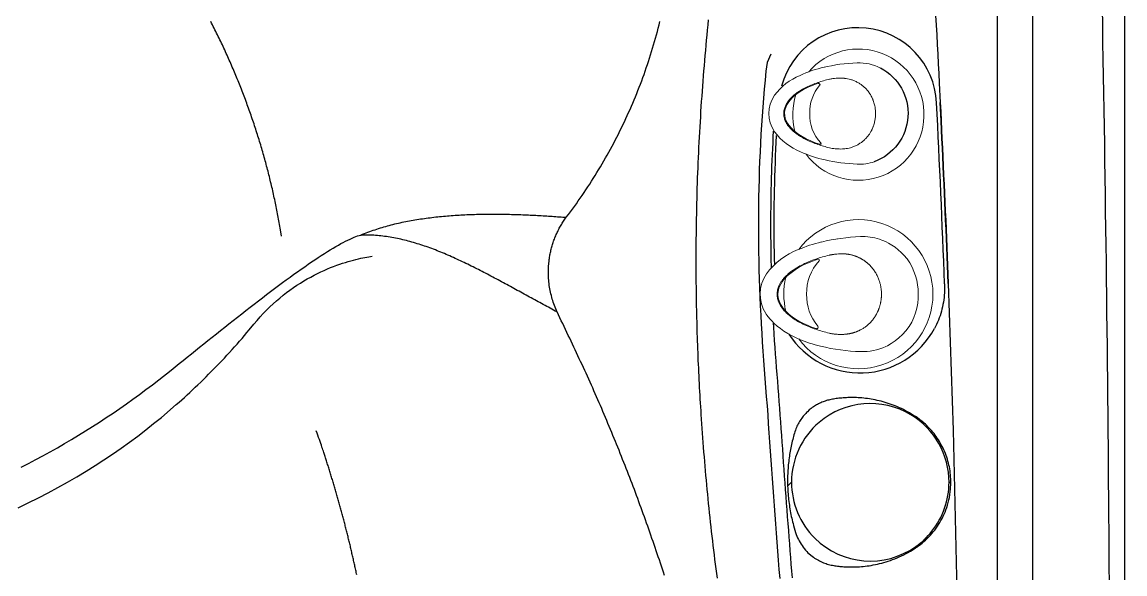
# Model space of a CAD drawing. Extents: x 527 to 614, y 487 to 635.
# Drawn here: x 590.53 to 613.64, y 554.6 to 566.17 of the extents above; entities that cross this region are included whole.
import ezdxf

# ---------------------------------------------------------------- set-up
doc = ezdxf.new("R2010")
doc.units = 0
doc.header["$MEASUREMENT"] = 0
doc.layers.add('1', color=4, linetype='Continuous')

# ---------------------------------------------------------------- blocks, each defined once
blk = doc.blocks.new('ONOFVALVE')
at = {"layer": '1', "linetype": 'Continuous', "lineweight": 15}
for p, q in [((0.886, 0.722), (0.96, 0.695)), ((1.648, 0.711), (1.657, 0.704)), ((0.847, 0.67), (0.848, 0.669)), ((0.848, 0.669), (0.849, 0.669)), ((0.85, 0.669), (0.85, 0.668)), ((0.821, -0.727), (0.82, -0.726))]:
    blk.add_line(p, q, dxfattribs=at)
at = {"layer": '1', "linetype": 'Continuous', "lineweight": 15, "flags": 128}
for points in [[(-0.574, 1.095), (-0.607, 1.08), (-0.69, 1.034), (-0.772, 0.98), (-0.85, 0.917), (-0.926, 0.846), (-0.997, 0.766), (-1.061, 0.679), (-1.117, 0.587), (-1.163, 0.49), (-1.199, 0.391), (-1.225, 0.291), (-1.243, 0.191), (-1.253, 0.092), (-1.255, -0.006), (-1.251, -0.104), (-1.24, -0.199), (-1.223, -0.293), (-1.198, -0.386), (-1.165, -0.478), (-1.125, -0.568), (-1.076, -0.655), (-1.019, -0.739), (-0.955, -0.817), (-0.898, -0.876), (-0.837, -0.931), (-0.771, -0.982), (-0.702, -1.028), (-0.633, -1.068), (-0.581, -1.094), (-0.534, -1.116), (-0.492, -1.133), (-0.457, -1.146), (-0.441, -1.151)], [(1.941, 0.402), (1.929, 0.421), (1.912, 0.444), (1.896, 0.466), (1.88, 0.488), (1.86, 0.512), (1.817, 0.561), (1.764, 0.614), (1.7, 0.671), (1.635, 0.722), (1.562, 0.772), (1.48, 0.823), (1.391, 0.872), (1.305, 0.913), (1.245, 0.94)], [(1.15, 0.614), (1.246, 0.564), (1.319, 0.52), (1.39, 0.471), (1.458, 0.417), (1.522, 0.356), (1.581, 0.287), (1.607, 0.248), (1.631, 0.208), (1.661, 0.14), (1.672, 0.103), (1.68, 0.065), (1.685, 0.028), (1.686, -0.01), (1.683, -0.049), (1.676, -0.088), (1.657, -0.15), (1.628, -0.211), (1.599, -0.257), (1.566, -0.302), (1.529, -0.344), (1.489, -0.384), (1.412, -0.45), (1.328, -0.51), (1.239, -0.565), (1.147, -0.614), (0.999, -0.679), (0.847, -0.735)], [(0.435, -1.16), (0.44, -1.159), (0.448, -1.158)]]:
    blk.add_lwpolyline(points, dxfattribs=at)
at = {"layer": '1', "linetype": 'Continuous', "lineweight": 15}
for centre, radius, start, end in [((0, 0), 1.562, 36.8713, 323.1599), ((-0.084, 0.049), 1.155, 88.0839, 115.1425), ((-0.157, -2.735), 3.94, 76.0483, 88.3783), ((0.115, -1.721), 2.891, 66.9899, 76.4226), ((0.875, 0.691), 0.0334, 147.8478, 220.5631), ((0.874, 0.705), 0.0194, 65.2267, 118.6098), ((0.212, -1.321), 2.15, 64.1414, 69.6542), ((0.093, 0.027), 0.992, 358.4174, 40.2627), ((0, 0), 1.562, 347.0407, 13.2076), ((1.321, -0.001), 0.739, 324.9333, 32.9976), ((0.093, -0.026), 0.992, 317.4084, 1.5262), ((0.72, 0.468), 1.502, 291.0808, 323.4555), ((0.839, -0.714), 0.0224, 137.1255, 213.1255), ((0.839, -0.714), 0.0223, 214.4017, 291.8799), ((-0.089, -0.066), 1.141, 252.0222, 272.2865), ((-0.192, 2.921), 4.129, 272.061, 283.5577), ((0.126, 1.676), 2.845, 283.2156, 293.5072)]:
    blk.add_arc(centre, radius, start, end, dxfattribs=at)
at = {"layer": '1', "color": 3, "linetype": 'Continuous', "lineweight": 15}
for points, knots in [([(-0.483, 0), (-0.483, 0.006), (-0.483, 0.019), (-0.483, 0.038), (-0.482, 0.058), (-0.48, 0.077), (-0.478, 0.097), (-0.476, 0.116), (-0.473, 0.136), (-0.47, 0.156), (-0.466, 0.175), (-0.462, 0.195), (-0.458, 0.215), (-0.452, 0.235), (-0.447, 0.254), (-0.441, 0.274), (-0.434, 0.293), (-0.427, 0.313), (-0.42, 0.332), (-0.404, 0.369), (-0.378, 0.423), (-0.336, 0.49), (-0.288, 0.554), (-0.243, 0.602), (-0.207, 0.636), (-0.181, 0.657), (-0.155, 0.678), (-0.127, 0.698), (-0.099, 0.717), (-0.07, 0.734), (-0.05, 0.745), (-0.04, 0.75)], [0, 0, 0, 0, 0.020788, 0.041709, 0.062735, 0.08387, 0.105115, 0.126475, 0.147951, 0.169547, 0.191267, 0.213112, 0.235088, 0.257189, 0.279403, 0.301724, 0.324155, 0.3467, 0.369355, 0.392115, 0.476794, 0.562988, 0.650693, 0.739765, 0.776435, 0.81327, 0.850281, 0.887463, 0.924808, 0.962319, 1, 1, 1, 1]), ([(-0.04, 0.75), (-0.034, 0.753), (-0.023, 0.758), (-0.007, 0.766), (0.009, 0.773), (0.025, 0.78), (0.041, 0.787), (0.057, 0.793), (0.073, 0.798), (0.089, 0.803), (0.104, 0.808), (0.119, 0.812), (0.134, 0.816), (0.149, 0.82), (0.164, 0.823), (0.178, 0.826), (0.192, 0.829), (0.206, 0.831), (0.22, 0.833), (0.233, 0.835), (0.242, 0.836), (0.247, 0.837)], [0, 0, 0, 0, 0.060838, 0.120748, 0.17973, 0.237787, 0.294924, 0.351144, 0.40645, 0.460847, 0.514335, 0.566918, 0.618598, 0.669377, 0.71926, 0.768251, 0.816356, 0.86358, 0.909927, 0.9554, 1, 1, 1, 1]), ([(0.27, 0.839), (0.266, 0.839), (0.259, 0.838), (0.251, 0.837), (0.247, 0.837)], [0, 0, 0, 0, 0.490801, 1, 1, 1, 1]), ([(0.27, 0.839), (0.277, 0.84), (0.292, 0.841), (0.314, 0.842), (0.336, 0.842), (0.358, 0.843), (0.373, 0.843), (0.381, 0.842)], [0, 0, 0, 0, 0.194882, 0.39232, 0.592299, 0.794848, 1, 1, 1, 1]), ([(0.463, 0.839), (0.469, 0.839), (0.482, 0.838), (0.501, 0.836), (0.52, 0.834), (0.539, 0.832), (0.558, 0.829), (0.576, 0.825), (0.595, 0.821), (0.607, 0.818), (0.614, 0.817)], [0, 0, 0, 0, 0.122937, 0.247237, 0.372919, 0.500004, 0.624342, 0.750003, 0.87394, 1, 1, 1, 1]), ([(0.614, 0.817), (0.66, 0.805), (0.754, 0.781), (0.892, 0.737), (1.028, 0.687), (1.16, 0.628), (1.272, 0.568), (1.364, 0.51), (1.437, 0.456), (1.506, 0.397), (1.562, 0.338), (1.605, 0.282), (1.638, 0.231), (1.662, 0.186), (1.672, 0.158), (1.676, 0.149)], [0, 0, 0, 0, 0.111488, 0.222994, 0.334595, 0.446268, 0.557853, 0.627601, 0.697347, 0.767073, 0.836865, 0.883532, 0.930205, 0.976788, 1, 1, 1, 1]), ([(1.676, 0.149), (1.677, 0.144), (1.685, 0.125), (1.694, 0.091), (1.702, 0.046), (1.704, 0.001), (1.703, -0.044), (1.697, -0.072), (1.695, -0.086)], [0, 0, 0, 0, 0.063696, 0.253932, 0.444182, 0.634555, 0.82495, 1, 1, 1, 1]), ([(-0.041, -0.752), (-0.046, -0.749), (-0.057, -0.743), (-0.073, -0.734), (-0.089, -0.725), (-0.104, -0.715), (-0.12, -0.705), (-0.135, -0.694), (-0.149, -0.684), (-0.164, -0.673), (-0.178, -0.661), (-0.192, -0.65), (-0.205, -0.638), (-0.219, -0.626), (-0.232, -0.613), (-0.244, -0.601), (-0.257, -0.588), (-0.269, -0.575), (-0.28, -0.561), (-0.306, -0.531), (-0.342, -0.482), (-0.383, -0.412), (-0.417, -0.341), (-0.439, -0.281), (-0.453, -0.234), (-0.461, -0.2), (-0.468, -0.167), (-0.474, -0.133), (-0.478, -0.1), (-0.481, -0.066), (-0.483, -0.033), (-0.483, -0.011), (-0.483, 0)], [0, 0, 0, 0, 0.0203118, 0.0405724, 0.0607804, 0.0809352, 0.101037, 0.1210859, 0.1410818, 0.1610232, 0.1809061, 0.2007284, 0.2204929, 0.2402023, 0.2598568, 0.2794559, 0.2989973, 0.3184776, 0.3378936, 0.3572418, 0.4472598, 0.5358195, 0.6224024, 0.7054486, 0.7434705, 0.7811546, 0.8184656, 0.8554169, 0.8920293, 0.9283226, 0.9643149, 1, 1, 1, 1]), ([(1.695, -0.086), (1.695, -0.087), (1.692, -0.103), (1.683, -0.133), (1.665, -0.181), (1.639, -0.23), (1.606, -0.281), (1.562, -0.336), (1.506, -0.394), (1.438, -0.454), (1.365, -0.507), (1.273, -0.566), (1.161, -0.627), (1.029, -0.686), (0.893, -0.737), (0.755, -0.781), (0.662, -0.804), (0.615, -0.816)], [0, 0, 0, 0, 0.002663, 0.035892, 0.069138, 0.113491, 0.157856, 0.202189, 0.268653, 0.335156, 0.401669, 0.46816, 0.574544, 0.681013, 0.78741, 0.893709, 1, 1, 1, 1]), ([(0.248, -0.841), (0.242, -0.84), (0.231, -0.839), (0.214, -0.837), (0.197, -0.834), (0.179, -0.831), (0.161, -0.827), (0.142, -0.822), (0.123, -0.817), (0.104, -0.812), (0.084, -0.805), (0.064, -0.798), (0.043, -0.791), (0.023, -0.782), (0.001, -0.773), (-0.02, -0.763), (-0.034, -0.756), (-0.041, -0.752)], [0, 0, 0, 0, 0.054458, 0.110633, 0.168532, 0.228159, 0.289523, 0.352633, 0.417497, 0.484121, 0.552507, 0.622655, 0.694569, 0.768255, 0.843718, 0.920966, 1, 1, 1, 1]), ([(0.248, -0.841), (0.251, -0.841), (0.259, -0.842), (0.266, -0.843), (0.269, -0.843)], [0, 0, 0, 0, 0.503294, 1, 1, 1, 1]), ([(0.416, -0.843), (0.408, -0.843), (0.393, -0.844), (0.369, -0.845), (0.345, -0.845), (0.32, -0.845), (0.295, -0.844), (0.278, -0.843), (0.269, -0.843)], [0, 0, 0, 0, 0.158233, 0.319793, 0.484716, 0.653041, 0.824805, 1, 1, 1, 1]), ([(0.615, -0.816), (0.61, -0.817), (0.599, -0.82), (0.583, -0.823), (0.567, -0.826), (0.545, -0.83), (0.517, -0.834), (0.495, -0.836), (0.485, -0.837)], [0, 0, 0, 0, 0.1259331, 0.2499924, 0.3755406, 0.5000028, 0.7522961, 1, 1, 1, 1])]:
    blk.add_open_spline(points, degree=3, knots=knots, dxfattribs=at)
for points in [[(0.463, 0.839), (0.436, 0.841), (0.408, 0.842), (0.381, 0.842)], [(0.416, -0.843), (0.439, -0.841), (0.462, -0.839), (0.485, -0.837)]]:
    blk.add_open_spline(points, degree=3, dxfattribs=at)
at = {"layer": '1', "linetype": 'Continuous', "lineweight": 15}
for points, knots in [([(0.865, 0.722), (0.855, 0.717), (0.851, 0.714), (0.849, 0.711), (0.847, 0.708)], [0, 0, 0, 0, 0.4792353, 1, 1, 1, 1]), ([(0.85, 0.668), (0.85, 0.668), (0.85, 0.668), (0.85, 0.668), (0.849, 0.668), (0.849, 0.668)], [0, 0, 0, 0, 0.562427, 0.865191, 1, 1, 1, 1])]:
    blk.add_open_spline(points, degree=3, knots=knots, dxfattribs=at)
blk.add_open_spline([(0.886, 0.722), (0.882, 0.723)], degree=1, dxfattribs=at)
blk = doc.blocks.new('air')
at = {"color": 4, "linetype": 'Continuous', "lineweight": 15}
for start, end in [(220.7492, 142.9494), (165.1969, 197.8132)]:
    blk.add_arc((0, 0), 1.375, start, end, dxfattribs=at)
at = {"layer": '1', "linetype": 'Continuous', "lineweight": 15}
blk.add_line((-1.521, -0.646), (-1.523, -0.644), dxfattribs=at)
at = {"layer": '1', "linetype": 'Continuous', "lineweight": 15, "flags": 128}
blk.add_lwpolyline([(-0.81, 0.621), (-0.905, 0.587), (-0.999, 0.549), (-1.092, 0.505), (-1.181, 0.456), (-1.267, 0.4), (-1.347, 0.337), (-1.405, 0.282), (-1.457, 0.221), (-1.487, 0.176), (-1.512, 0.128), (-1.531, 0.077), (-1.544, 0.02), (-1.546, -0.039), (-1.539, -0.097), (-1.522, -0.153), (-1.5, -0.203), (-1.472, -0.25), (-1.44, -0.294), (-1.381, -0.359), (-1.315, -0.416), (-1.244, -0.468), (-1.149, -0.525), (-1.05, -0.576), (-0.948, -0.619), (-0.844, -0.658)], dxfattribs=at)
at = {"layer": '1', "linetype": 'Continuous', "lineweight": 15}
for centre, radius, start, end in [((-0.187, -1.448), 2.451, 102.0442, 114.7624), ((0.104, -2.603), 3.642, 92.0665, 102.7282), ((0.021, 0.084), 0.954, 70.8918, 92.891), ((-0.734, -0.399), 1.272, 112.1545, 143.4931), ((-0.148, 0), 0.873, 137.3551, 181.5716), ((-1.223, -0.024), 0.655, 144.4276, 215.6266), ((-0.141, -0.046), 0.88, 178.584, 220.1541), ((-0.741, 0.343), 1.261, 216.4207, 247.5271), ((-0.154, 1.5), 2.557, 245.294, 257.3674), ((0.073, 2.388), 3.473, 256.4351, 268.374), ((0.016, -0.096), 0.988, 267.5789, 296.8901)]:
    blk.add_arc(centre, radius, start, end, dxfattribs=at)
at = {"layer": '1'}
for centre, radius, start, end in [((-0.036, -0.025), 1.076, 297.6393, 69.9241), ((-0.802, 0.605), 0.0177, 309.977, 117.7542), ((-0.836, -0.631), 0.028, 253.5221, 38.0725)]:
    blk.add_arc(centre, radius, start, end, dxfattribs=at)
at = {"layer": '1', "color": 3, "linetype": 'Continuous', "lineweight": 15}
for points, knots in [([(-0.605, -0.743), (-0.647, -0.733), (-0.729, -0.712), (-0.85, -0.673), (-0.969, -0.629), (-1.086, -0.577), (-1.185, -0.524), (-1.266, -0.473), (-1.331, -0.426), (-1.391, -0.373), (-1.446, -0.315), (-1.494, -0.251), (-1.526, -0.192), (-1.545, -0.142), (-1.556, -0.103), (-1.563, -0.064), (-1.566, -0.024), (-1.564, 0.016), (-1.557, 0.056), (-1.546, 0.094), (-1.527, 0.144), (-1.495, 0.202), (-1.446, 0.266), (-1.391, 0.324), (-1.33, 0.376), (-1.266, 0.423), (-1.185, 0.475), (-1.087, 0.528), (-0.971, 0.58), (-0.851, 0.625), (-0.73, 0.663), (-0.648, 0.684), (-0.607, 0.694)], [0, 0, 0, 0, 0.049918, 0.099848, 0.149772, 0.199708, 0.249758, 0.281163, 0.312549, 0.343847, 0.375097, 0.406409, 0.43777, 0.453463, 0.469146, 0.48481, 0.500452, 0.516071, 0.531676, 0.547279, 0.562891, 0.594116, 0.625338, 0.65655, 0.687781, 0.719016, 0.750242, 0.800203, 0.850202, 0.900166, 0.950083, 1, 1, 1, 1]), ([(-0.607, 0.694), (-0.587, 0.699), (-0.548, 0.707), (-0.508, 0.711), (-0.488, 0.713)], [0, 0, 0, 0, 0.499996, 1, 1, 1, 1]), ([(-0.432, 0.718), (-0.441, 0.717), (-0.46, 0.716), (-0.479, 0.714), (-0.488, 0.713)], [0, 0, 0, 0, 0.503897, 1, 1, 1, 1]), ([(-0.302, 0.718), (-0.325, 0.719), (-0.368, 0.721), (-0.411, 0.719), (-0.432, 0.718)], [0, 0, 0, 0, 0.515264, 1, 1, 1, 1]), ([(-0.029, 0.638), (-0.052, 0.649), (-0.097, 0.671), (-0.163, 0.693), (-0.225, 0.708), (-0.265, 0.714), (-0.284, 0.716)], [0, 0, 0, 0, 0.2871549, 0.5493861, 0.7868935, 1, 1, 1, 1]), ([(0.36, -0.024), (0.359, 0.002), (0.358, 0.054), (0.345, 0.133), (0.33, 0.192), (0.317, 0.232), (0.31, 0.252), (0.302, 0.272), (0.293, 0.293), (0.284, 0.313), (0.274, 0.333), (0.257, 0.365), (0.23, 0.407), (0.191, 0.46), (0.145, 0.511), (0.092, 0.559), (0.034, 0.602), (-0.008, 0.626), (-0.029, 0.638)], [0, 0, 0, 0, 0.095821, 0.193894, 0.294492, 0.320678, 0.347244, 0.374185, 0.401486, 0.429141, 0.457148, 0.485334, 0.563526, 0.642838, 0.730397, 0.819135, 0.909028, 1, 1, 1, 1]), ([(-0.031, -0.684), (-0.01, -0.672), (0.032, -0.65), (0.089, -0.608), (0.143, -0.56), (0.184, -0.515), (0.216, -0.474), (0.24, -0.44), (0.261, -0.405), (0.28, -0.37), (0.294, -0.339), (0.305, -0.314), (0.321, -0.272), (0.341, -0.206), (0.357, -0.114), (0.359, -0.054), (0.36, -0.024)], [0, 0, 0, 0, 0.089465, 0.177985, 0.265807, 0.356658, 0.40795, 0.458748, 0.509015, 0.558748, 0.607996, 0.633599, 0.659069, 0.775989, 0.88959, 1, 1, 1, 1]), ([(-0.283, -0.76), (-0.263, -0.758), (-0.223, -0.752), (-0.162, -0.737), (-0.096, -0.715), (-0.053, -0.695), (-0.031, -0.684)], [0, 0, 0, 0, 0.219659, 0.459288, 0.719297, 1, 1, 1, 1]), ([(-0.469, -0.763), (-0.492, -0.761), (-0.538, -0.758), (-0.583, -0.748), (-0.605, -0.743)], [0, 0, 0, 0, 0.500007, 1, 1, 1, 1]), ([(-0.469, -0.763), (-0.458, -0.763), (-0.435, -0.765), (-0.412, -0.765), (-0.4, -0.765)], [0, 0, 0, 0, 0.497126, 1, 1, 1, 1])]:
    blk.add_open_spline(points, degree=3, knots=knots, dxfattribs=at)
for points in [[(-0.302, 0.718), (-0.284, 0.716)], [(-0.4, -0.765), (-0.303, -0.762)]]:
    blk.add_open_spline(points, degree=1, dxfattribs=at)
at = {"layer": '1', "linetype": 'Continuous', "lineweight": 15}
blk.add_open_spline([(-0.283, -0.76), (-0.303, -0.762)], degree=1, dxfattribs=at)
blk = doc.blocks.new('VANGUARD')
at = {"layer": '1', "color": 3, "linetype": 'Continuous'}
for p, q in [((84.809, 11.87), (84.809, 74.867)), ((82.381, 52.852), (82.252, 52.911)), ((79.751, 51.498), (79.67, 51.413)), ((83.089, 51.482), (83.051, 51.498)), ((82.339, 50.115), (82.355, 50.152)), ((82.415, 50.167), (82.516, 50.278))]:
    blk.add_line(p, q, dxfattribs=at)
at = {"layer": '1', "color": 4}
blk.add_lwpolyline([(86.737, 74.737, 0.414214), (74.737, 86.737), (12, 86.737, 0.414214), (0, 74.737), (0, 12, 0.414214), (12, 0), (74.737, 0, 0.414214), (86.737, 12)], format="xyb", close=True, dxfattribs=at)
at = {"layer": '1', "color": 3, "linetype": 'Continuous'}
for points in [[(84.061, 74.869), (84.061, 71.719), (84.061, 68.569), (84.061, 65.419), (84.061, 62.269), (84.061, 59.119), (84.061, 55.969), (84.061, 52.819), (84.061, 49.669), (84.061, 46.519), (84.061, 43.369), (84.061, 40.219), (84.061, 37.069), (84.061, 33.919), (84.061, 30.769), (84.061, 27.619), (84.061, 24.469), (84.061, 21.319), (84.061, 18.169), (84.061, 11.869)], [(86.411, 49.389), (86.409, 49.743), (86.406, 50.097), (86.404, 50.451), (86.401, 50.805), (86.399, 51.159), (86.396, 51.513), (86.393, 51.867), (86.39, 52.221), (86.387, 52.574), (86.383, 52.928), (86.38, 53.282), (86.376, 53.636), (86.373, 53.99), (86.369, 54.344), (86.365, 54.698), (86.361, 55.052), (86.356, 55.406), (86.352, 55.759), (86.348, 56.113), (86.343, 56.467), (86.338, 56.821), (86.333, 57.175), (86.328, 57.529), (86.323, 57.883), (86.318, 58.236), (86.313, 58.59), (86.307, 58.944), (86.301, 59.298), (86.296, 59.652), (86.29, 60.006), (86.284, 60.359), (86.277, 60.713), (86.271, 61.067), (86.265, 61.421)], [(75.032, 57.049), (75.075, 57.105), (75.117, 57.162), (75.159, 57.219), (75.201, 57.276), (75.242, 57.334), (75.283, 57.392), (75.323, 57.45), (75.364, 57.508), (75.404, 57.567), (75.443, 57.626), (75.482, 57.685), (75.521, 57.744), (75.559, 57.804), (75.597, 57.864), (75.635, 57.924), (75.672, 57.985), (75.709, 58.046), (75.746, 58.107), (75.782, 58.168), (75.818, 58.229), (75.853, 58.291), (75.888, 58.353), (75.923, 58.415), (75.957, 58.478), (75.991, 58.54), (76.025, 58.603), (76.058, 58.666), (76.09, 58.73), (76.123, 58.793), (76.155, 58.857), (76.186, 58.921), (76.217, 58.986), (76.248, 59.05), (76.278, 59.115), (76.308, 59.18), (76.338, 59.245), (76.367, 59.31), (76.396, 59.376), (76.424, 59.442), (76.452, 59.508), (76.48, 59.574), (76.507, 59.64), (76.533, 59.707), (76.56, 59.774), (76.585, 59.841), (76.611, 59.908), (76.636, 59.975), (76.66, 60.043), (76.685, 60.111), (76.708, 60.179), (76.732, 60.247), (76.754, 60.315), (76.777, 60.384), (76.799, 60.453), (76.82, 60.521), (76.841, 60.591), (76.862, 60.66), (76.882, 60.729), (76.902, 60.799), (76.921, 60.868), (76.94, 60.938), (76.959, 61.008), (76.977, 61.079), (76.994, 61.149)], [(79.316, 60.468), (79.238, 60.293), (79.214, 60.107), (79.196, 59.919), (79.179, 59.732), (79.163, 59.544), (79.148, 59.356), (79.135, 59.167), (79.122, 58.979), (79.111, 58.79), (79.1, 58.602), (79.091, 58.413), (79.083, 58.224), (79.076, 58.035), (79.07, 57.846), (79.065, 57.657), (79.061, 57.467), (79.059, 57.278), (79.057, 57.089), (79.056, 56.899), (79.057, 56.71), (79.058, 56.52), (79.06, 56.33), (79.064, 56.14), (79.068, 55.951), (79.073, 55.761), (79.08, 55.571), (79.087, 55.381), (79.095, 55.191), (79.105, 55.001), (79.115, 54.811), (79.126, 54.622), (79.138, 54.432), (79.151, 54.242), (79.165, 54.052), (79.18, 53.862), (79.194, 53.672), (79.209, 53.482), (79.223, 53.292), (79.237, 53.102), (79.251, 52.912), (79.264, 52.721), (79.278, 52.531), (79.291, 52.341), (79.305, 52.15), (79.318, 51.96), (79.331, 51.769), (79.345, 51.579), (79.358, 51.388), (79.372, 51.198), (79.386, 51.007), (79.4, 50.817), (79.414, 50.626), (79.428, 50.435), (79.443, 50.245), (79.457, 50.054), (79.472, 49.863), (79.487, 49.672), (79.503, 49.482)], [(82.868, 59.452), (82.877, 59.262), (82.886, 59.073), (82.895, 58.883), (82.904, 58.694), (82.913, 58.504), (82.922, 58.315), (82.931, 58.125), (82.939, 57.936), (82.948, 57.746), (82.956, 57.557), (82.965, 57.367), (82.973, 57.178), (82.981, 56.988), (82.989, 56.799), (82.997, 56.609), (83.004, 56.42), (83.012, 56.23), (83.019, 56.04), (83.034, 55.661)], [(79.369, 58.856), (79.362, 58.733), (79.356, 58.61), (79.35, 58.488), (79.344, 58.365), (79.339, 58.242), (79.334, 58.119), (79.33, 57.996), (79.326, 57.873), (79.323, 57.75), (79.32, 57.627), (79.318, 57.504), (79.316, 57.381), (79.314, 57.258), (79.313, 57.134), (79.312, 57.011), (79.312, 56.888), (79.313, 56.765), (79.313, 56.641), (79.314, 56.518), (79.316, 56.394), (79.318, 56.271), (79.32, 56.148), (79.323, 56.024), (79.325, 55.984)], [(79.398, 56.059), (79.395, 56.176), (79.392, 56.32), (79.39, 56.464), (79.389, 56.608), (79.388, 56.752), (79.387, 56.896), (79.387, 57.04), (79.388, 57.184), (79.39, 57.328), (79.392, 57.472), (79.395, 57.616), (79.398, 57.759), (79.402, 57.903), (79.407, 58.047), (79.412, 58.191), (79.418, 58.334), (79.424, 58.478), (79.439, 58.765)], [(70.727, 56.676), (70.763, 56.692), (70.8, 56.707), (70.837, 56.721), (70.874, 56.736), (70.911, 56.749), (70.949, 56.763), (70.986, 56.776), (71.023, 56.789), (71.06, 56.801), (71.097, 56.813), (71.135, 56.825), (71.172, 56.837), (71.21, 56.848), (71.247, 56.859), (71.285, 56.869), (71.323, 56.88), (71.36, 56.89), (71.398, 56.899), (71.436, 56.909), (71.474, 56.918), (71.513, 56.927), (71.551, 56.935), (71.589, 56.944), (71.628, 56.952), (71.666, 56.96), (71.705, 56.967), (71.744, 56.975), (71.782, 56.982), (71.821, 56.989), (71.86, 56.996), (71.9, 57.002), (71.939, 57.008), (71.978, 57.014), (72.018, 57.02), (72.057, 57.026), (72.097, 57.031), (72.137, 57.036), (72.177, 57.041), (72.216, 57.046), (72.256, 57.051), (72.297, 57.055), (72.337, 57.06), (72.377, 57.064), (72.417, 57.068), (72.458, 57.071), (72.498, 57.075), (72.539, 57.078), (72.579, 57.081), (72.62, 57.085), (72.661, 57.087), (72.701, 57.09), (72.742, 57.093), (72.783, 57.095), (72.824, 57.098), (72.865, 57.1), (72.906, 57.102), (72.947, 57.104), (72.988, 57.105), (73.029, 57.107), (73.07, 57.108), (73.111, 57.11), (73.152, 57.111), (73.193, 57.112), (73.234, 57.113), (73.276, 57.113), (73.317, 57.114), (73.358, 57.115), (73.398, 57.115), (73.439, 57.115), (73.48, 57.115), (73.521, 57.115), (73.561, 57.115), (73.602, 57.115), (73.642, 57.115), (73.683, 57.114), (73.723, 57.113), (73.763, 57.113), (73.803, 57.112), (73.843, 57.111), (73.883, 57.11), (73.923, 57.109), (73.963, 57.108), (74.002, 57.107), (74.042, 57.105), (74.081, 57.104), (74.12, 57.102), (74.16, 57.101), (74.199, 57.099), (74.238, 57.097), (74.277, 57.095), (74.315, 57.094), (74.354, 57.092), (74.393, 57.09), (74.431, 57.087), (74.469, 57.085), (74.508, 57.083), (74.546, 57.081), (74.584, 57.079), (74.622, 57.076), (74.659, 57.074), (74.697, 57.071), (74.735, 57.069), (74.772, 57.067), (74.81, 57.064), (74.847, 57.061), (74.884, 57.059), (74.921, 57.056), (74.958, 57.054), (75.032, 57.049)], [(74.67, 56.141), (74.673, 56.165), (74.676, 56.189), (74.68, 56.214), (74.684, 56.238), (74.689, 56.262), (74.693, 56.286), (74.698, 56.31), (74.704, 56.334), (74.709, 56.358), (74.715, 56.382), (74.721, 56.406), (74.728, 56.43), (74.735, 56.454), (74.742, 56.477), (74.749, 56.501), (74.757, 56.524), (74.765, 56.548), (74.773, 56.571), (74.782, 56.594), (74.791, 56.617), (74.8, 56.64), (74.81, 56.663), (74.82, 56.686), (74.83, 56.708), (74.841, 56.731), (74.851, 56.753), (74.862, 56.775), (74.874, 56.797), (74.885, 56.819), (74.897, 56.841), (74.91, 56.862), (74.922, 56.884), (74.935, 56.905), (74.948, 56.926), (74.961, 56.947), (74.975, 56.968), (74.989, 56.988), (75.003, 57.008), (75.032, 57.049)], [(66.752, 53.849), (66.835, 53.916), (66.918, 53.983), (67.003, 54.051), (67.088, 54.12), (67.174, 54.189), (67.26, 54.258), (67.347, 54.328), (67.434, 54.398), (67.522, 54.468), (67.61, 54.539), (67.698, 54.609), (67.786, 54.679), (67.875, 54.75), (67.963, 54.82), (68.052, 54.889), (68.14, 54.959), (68.229, 55.028), (68.317, 55.097), (68.404, 55.165), (68.492, 55.232), (68.578, 55.299), (68.665, 55.365), (68.75, 55.43), (68.835, 55.494), (68.919, 55.557), (69.002, 55.619), (69.084, 55.68), (69.164, 55.739), (69.244, 55.797), (69.322, 55.854), (69.399, 55.909), (69.475, 55.962), (69.549, 56.014), (69.622, 56.065), (69.693, 56.113), (69.763, 56.16), (69.831, 56.205), (69.897, 56.249), (69.961, 56.29), (70.024, 56.33), (70.085, 56.367), (70.143, 56.403), (70.2, 56.436), (70.255, 56.468), (70.308, 56.497), (70.359, 56.524), (70.407, 56.549), (70.454, 56.573), (70.499, 56.594), (70.542, 56.613), (70.583, 56.63), (70.622, 56.645), (70.659, 56.657), (70.727, 56.676)], [(74.837, 55.066), (74.801, 55.085), (74.765, 55.105), (74.729, 55.124), (74.694, 55.143), (74.658, 55.163), (74.622, 55.182), (74.586, 55.202), (74.55, 55.221), (74.514, 55.241), (74.478, 55.261), (74.441, 55.28), (74.405, 55.3), (74.369, 55.32), (74.333, 55.339), (74.297, 55.359), (74.26, 55.379), (74.224, 55.399), (74.188, 55.419), (74.151, 55.439), (74.115, 55.459), (74.079, 55.478), (74.042, 55.498), (74.005, 55.518), (73.969, 55.538), (73.932, 55.558), (73.896, 55.578), (73.859, 55.598), (73.822, 55.618), (73.785, 55.638), (73.749, 55.658), (73.712, 55.678), (73.675, 55.698), (73.638, 55.718), (73.601, 55.737), (73.564, 55.757), (73.527, 55.777), (73.49, 55.797), (73.452, 55.816), (73.415, 55.836), (73.378, 55.855), (73.341, 55.875), (73.303, 55.894), (73.266, 55.914), (73.229, 55.933), (73.191, 55.952), (73.154, 55.971), (73.116, 55.99), (73.079, 56.009), (73.041, 56.027), (73.004, 56.046), (72.966, 56.064), (72.929, 56.083), (72.891, 56.101), (72.853, 56.119), (72.816, 56.136), (72.778, 56.154), (72.74, 56.171), (72.703, 56.188), (72.665, 56.205), (72.627, 56.222), (72.589, 56.239), (72.552, 56.255), (72.514, 56.271), (72.476, 56.287), (72.438, 56.303), (72.4, 56.319), (72.363, 56.334), (72.325, 56.349), (72.287, 56.364), (72.249, 56.378), (72.211, 56.392), (72.173, 56.406), (72.136, 56.42), (72.098, 56.434), (72.06, 56.447), (72.022, 56.46), (71.984, 56.472), (71.946, 56.484), (71.908, 56.496), (71.87, 56.508), (71.832, 56.519), (71.794, 56.53), (71.756, 56.541), (71.719, 56.551), (71.681, 56.561), (71.643, 56.57), (71.605, 56.579), (71.567, 56.588), (71.529, 56.597), (71.491, 56.605), (71.453, 56.612), (71.415, 56.619), (71.377, 56.626), (71.339, 56.633), (71.301, 56.639), (71.262, 56.644), (71.224, 56.649), (71.186, 56.654), (71.148, 56.658), (71.11, 56.662), (71.072, 56.666), (71.034, 56.669), (70.995, 56.671), (70.957, 56.673), (70.919, 56.675), (70.88, 56.676), (70.842, 56.677), (70.804, 56.677), (70.727, 56.676)], [(68.486, 54.811), (68.55, 54.888), (68.615, 54.962), (68.682, 55.033), (68.749, 55.103), (68.817, 55.17), (68.886, 55.234), (68.956, 55.297), (69.026, 55.357), (69.097, 55.415), (69.169, 55.47), (69.241, 55.524), (69.313, 55.575), (69.386, 55.624), (69.459, 55.671), (69.532, 55.716), (69.604, 55.758), (69.676, 55.798), (69.748, 55.836), (69.818, 55.872), (69.888, 55.905), (69.957, 55.937), (70.024, 55.966), (70.091, 55.994), (70.156, 56.02), (70.22, 56.044), (70.283, 56.066), (70.344, 56.086), (70.404, 56.105), (70.462, 56.123), (70.518, 56.139), (70.572, 56.153), (70.624, 56.167), (70.675, 56.179), (70.723, 56.19), (70.769, 56.2), (70.812, 56.209), (70.854, 56.217), (70.892, 56.224), (70.962, 56.235)], [(74.837, 55.066), (74.823, 55.099), (74.809, 55.132), (74.795, 55.166), (74.782, 55.2), (74.77, 55.234), (74.758, 55.268), (74.747, 55.303), (74.737, 55.337), (74.727, 55.372), (74.718, 55.408), (74.709, 55.443), (74.701, 55.479), (74.694, 55.514), (74.687, 55.55), (74.681, 55.587), (74.675, 55.623), (74.67, 55.659), (74.666, 55.696), (74.663, 55.733), (74.66, 55.77), (74.658, 55.806), (74.656, 55.843), (74.656, 55.881), (74.656, 55.918), (74.656, 55.955), (74.658, 55.992), (74.66, 56.029), (74.662, 56.066), (74.67, 56.141)], [(82.958, 55.658), (82.959, 55.61), (82.959, 55.562), (82.958, 55.513), (82.956, 55.465), (82.952, 55.416), (82.947, 55.368), (82.941, 55.319), (82.933, 55.271), (82.925, 55.223), (82.915, 55.175), (82.904, 55.127), (82.891, 55.08), (82.878, 55.033), (82.863, 54.986), (82.847, 54.94), (82.829, 54.895), (82.811, 54.85), (82.791, 54.806), (82.748, 54.719)], [(77.087, 49.547), (77.066, 49.612), (77.045, 49.677), (77.024, 49.741), (77.002, 49.806), (76.981, 49.871), (76.959, 49.936), (76.937, 50), (76.915, 50.065), (76.894, 50.13), (76.871, 50.194), (76.849, 50.258), (76.827, 50.323), (76.805, 50.387), (76.782, 50.451), (76.76, 50.516), (76.737, 50.58), (76.714, 50.644), (76.691, 50.708), (76.668, 50.772), (76.645, 50.836), (76.622, 50.9), (76.599, 50.964), (76.575, 51.028), (76.552, 51.091), (76.528, 51.155), (76.505, 51.219), (76.481, 51.282), (76.457, 51.346), (76.433, 51.409), (76.409, 51.473), (76.384, 51.536), (76.36, 51.599), (76.336, 51.663), (76.311, 51.726), (76.287, 51.789), (76.262, 51.852), (76.237, 51.915), (76.212, 51.978), (76.187, 52.041), (76.162, 52.104), (76.137, 52.167), (76.111, 52.23), (76.086, 52.293), (76.06, 52.355), (76.035, 52.418), (76.009, 52.481), (75.983, 52.543), (75.957, 52.606), (75.931, 52.668), (75.905, 52.731), (75.879, 52.793), (75.853, 52.855), (75.826, 52.918), (75.8, 52.98), (75.773, 53.042), (75.746, 53.103), (75.72, 53.165), (75.693, 53.227), (75.666, 53.289), (75.638, 53.35), (75.611, 53.412), (75.584, 53.473), (75.556, 53.535), (75.529, 53.596), (75.501, 53.657), (75.473, 53.719), (75.445, 53.78), (75.417, 53.841), (75.389, 53.902), (75.361, 53.964), (75.332, 54.025), (75.304, 54.086), (75.275, 54.147), (75.247, 54.208), (75.218, 54.27), (75.189, 54.331), (75.16, 54.392), (75.131, 54.453), (75.102, 54.515), (75.073, 54.576), (75.044, 54.637), (75.015, 54.698), (74.985, 54.76), (74.956, 54.821), (74.926, 54.883), (74.897, 54.944), (74.837, 55.066)], [(66.859, 53.124), (66.916, 53.174), (66.973, 53.225), (67.03, 53.276), (67.087, 53.328), (67.143, 53.381), (67.2, 53.433), (67.257, 53.487), (67.313, 53.54), (67.37, 53.595), (67.426, 53.649), (67.482, 53.704), (67.537, 53.76), (67.593, 53.816), (67.648, 53.872), (67.703, 53.929), (67.758, 53.986), (67.813, 54.043), (67.867, 54.101), (67.921, 54.159), (67.974, 54.217), (68.028, 54.276), (68.08, 54.335), (68.133, 54.394), (68.185, 54.453), (68.236, 54.512), (68.287, 54.572), (68.338, 54.632), (68.388, 54.691), (68.486, 54.811)], [(79.77, 49.495), (79.758, 49.638), (79.746, 49.78), (79.735, 49.922), (79.724, 50.065), (79.713, 50.207), (79.702, 50.349), (79.691, 50.491), (79.68, 50.634), (79.669, 50.776), (79.659, 50.918), (79.648, 51.06), (79.638, 51.202), (79.627, 51.345), (79.617, 51.487), (79.607, 51.629), (79.596, 51.771), (79.586, 51.913), (79.576, 52.055), (79.566, 52.197), (79.556, 52.339), (79.545, 52.481), (79.535, 52.623), (79.525, 52.765), (79.514, 52.907), (79.504, 53.049), (79.493, 53.191), (79.483, 53.333), (79.472, 53.474), (79.461, 53.616), (79.45, 53.758), (79.438, 53.899), (79.427, 54.041), (79.417, 54.183), (79.406, 54.324), (79.397, 54.466), (79.387, 54.608), (79.379, 54.749), (79.373, 54.838)], [(63.608, 51.813), (63.761, 51.892), (63.913, 51.972), (64.065, 52.054), (64.215, 52.137), (64.366, 52.222), (64.515, 52.308), (64.664, 52.395), (64.812, 52.485), (64.959, 52.575), (65.104, 52.666), (65.248, 52.759), (65.391, 52.853), (65.533, 52.948), (65.673, 53.044), (65.813, 53.141), (65.951, 53.239), (66.087, 53.338), (66.223, 53.438), (66.357, 53.539), (66.49, 53.641), (66.752, 53.849)], [(82.381, 52.852), (82.346, 52.876), (82.308, 52.9), (82.268, 52.925), (82.226, 52.95), (82.183, 52.974), (82.14, 52.997), (82.097, 53.019), (82.054, 53.04), (82.011, 53.06), (81.969, 53.078), (81.926, 53.096), (81.883, 53.113), (81.84, 53.129), (81.798, 53.144), (81.755, 53.158), (81.713, 53.171), (81.671, 53.183), (81.629, 53.194), (81.587, 53.205), (81.546, 53.214), (81.505, 53.223), (81.464, 53.231), (81.423, 53.238), (81.382, 53.245), (81.342, 53.251), (81.303, 53.256), (81.263, 53.26), (81.224, 53.264), (81.186, 53.267), (81.148, 53.269), (81.111, 53.271), (81.074, 53.272), (81.038, 53.272), (81.003, 53.272), (80.968, 53.272), (80.934, 53.271), (80.901, 53.27), (80.868, 53.268), (80.836, 53.266), (80.805, 53.263), (80.774, 53.26), (80.745, 53.257), (80.716, 53.253), (80.687, 53.25), (80.66, 53.246), (80.633, 53.242), (80.607, 53.237), (80.582, 53.232), (80.557, 53.227), (80.532, 53.221), (80.507, 53.215), (80.483, 53.208), (80.459, 53.2), (80.435, 53.192), (80.411, 53.183), (80.387, 53.174), (80.364, 53.164), (80.341, 53.153), (80.318, 53.142), (80.296, 53.13), (80.273, 53.117), (80.251, 53.104), (80.229, 53.091), (80.208, 53.076), (80.186, 53.061), (80.165, 53.045), (80.145, 53.029), (80.124, 53.012), (80.084, 52.976)], [(63.546, 50.964), (63.758, 51.065), (63.968, 51.169), (64.175, 51.277), (64.378, 51.386), (64.578, 51.498), (64.774, 51.612), (64.967, 51.729), (65.156, 51.847), (65.342, 51.968), (65.525, 52.09), (65.703, 52.214), (65.879, 52.34), (66.051, 52.467), (66.219, 52.596), (66.384, 52.726), (66.546, 52.858), (66.859, 53.124)], [(80.084, 52.976), (80.066, 52.959), (80.048, 52.94), (80.031, 52.921), (80.014, 52.902), (79.997, 52.882), (79.98, 52.861), (79.964, 52.839), (79.948, 52.816), (79.933, 52.793), (79.918, 52.77), (79.903, 52.745), (79.89, 52.721), (79.877, 52.696), (79.865, 52.67), (79.853, 52.644), (79.842, 52.616), (79.831, 52.588), (79.821, 52.557), (79.811, 52.526), (79.802, 52.493), (79.792, 52.46), (79.784, 52.426), (79.775, 52.392), (79.766, 52.358), (79.758, 52.324), (79.751, 52.289), (79.743, 52.255), (79.736, 52.22), (79.729, 52.185), (79.723, 52.149), (79.717, 52.114), (79.711, 52.079), (79.706, 52.043), (79.701, 52.007), (79.696, 51.971), (79.691, 51.935), (79.687, 51.899), (79.684, 51.862), (79.681, 51.825), (79.678, 51.789), (79.675, 51.752), (79.673, 51.715), (79.671, 51.677), (79.67, 51.64), (79.669, 51.603), (79.668, 51.565), (79.668, 51.527), (79.668, 51.489), (79.67, 51.413)], [(83.089, 51.482), (83.089, 51.525), (83.088, 51.567), (83.085, 51.609), (83.082, 51.651), (83.077, 51.693), (83.072, 51.735), (83.065, 51.776), (83.058, 51.818), (83.049, 51.859), (83.039, 51.9), (83.028, 51.941), (83.016, 51.981), (83.004, 52.021), (82.99, 52.061), (82.975, 52.1), (82.96, 52.138), (82.943, 52.176), (82.926, 52.213), (82.908, 52.249), (82.889, 52.285), (82.869, 52.32), (82.849, 52.354), (82.828, 52.388), (82.806, 52.421), (82.784, 52.454), (82.761, 52.486), (82.737, 52.517), (82.713, 52.547), (82.688, 52.576), (82.662, 52.605), (82.636, 52.633), (82.61, 52.66), (82.583, 52.687), (82.556, 52.713), (82.528, 52.738), (82.499, 52.762), (82.471, 52.785), (82.441, 52.808), (82.381, 52.852)], [(79.67, 51.413), (79.671, 51.373), (79.673, 51.333), (79.676, 51.293), (79.679, 51.253), (79.682, 51.213), (79.686, 51.173), (79.69, 51.134), (79.694, 51.094), (79.699, 51.055), (79.705, 51.016), (79.711, 50.977), (79.717, 50.938), (79.724, 50.899), (79.731, 50.86), (79.739, 50.822), (79.746, 50.784), (79.755, 50.746), (79.764, 50.708), (79.773, 50.67), (79.782, 50.632), (79.794, 50.589), (79.808, 50.541), (79.822, 50.492), (79.836, 50.446), (79.85, 50.406), (79.863, 50.371), (79.878, 50.336), (79.894, 50.301), (79.911, 50.268), (79.93, 50.234), (79.95, 50.202), (79.971, 50.17), (79.994, 50.139), (80.018, 50.109), (80.043, 50.079), (80.069, 50.051), (80.096, 50.023), (80.124, 49.997), (80.185, 49.947)], [(82.415, 50.167), (82.452, 50.196), (82.489, 50.225), (82.525, 50.256), (82.56, 50.287), (82.594, 50.32), (82.628, 50.354), (82.66, 50.388), (82.692, 50.424), (82.722, 50.46), (82.751, 50.498), (82.78, 50.536), (82.807, 50.576), (82.833, 50.616), (82.859, 50.657), (82.883, 50.699), (82.905, 50.742), (82.927, 50.785), (82.947, 50.829), (82.967, 50.874), (82.985, 50.921), (83.002, 50.97), (83.018, 51.021), (83.033, 51.073), (83.047, 51.127), (83.058, 51.182), (83.069, 51.239), (83.077, 51.298), (83.083, 51.358), (83.089, 51.482)], [(82.339, 50.115), (82.343, 50.117), (82.347, 50.12), (82.35, 50.122), (82.354, 50.125), (82.358, 50.127), (82.362, 50.13), (82.366, 50.133), (82.369, 50.135), (82.373, 50.138), (82.377, 50.14), (82.381, 50.143), (82.385, 50.146), (82.388, 50.148), (82.392, 50.151), (82.396, 50.154), (82.4, 50.156), (82.403, 50.159), (82.407, 50.162), (82.415, 50.167)], [(82.515, 50.278), (82.516, 50.278), (82.516, 50.279), (82.517, 50.28), (82.519, 50.281), (82.52, 50.282), (82.521, 50.284), (82.523, 50.286), (82.525, 50.287), (82.526, 50.289), (82.528, 50.291), (82.53, 50.293), (82.532, 50.295), (82.534, 50.297), (82.536, 50.299), (82.538, 50.301), (82.539, 50.303), (82.541, 50.305), (82.543, 50.307), (82.545, 50.309), (82.547, 50.311), (82.549, 50.313), (82.551, 50.315), (82.553, 50.317), (82.556, 50.319), (82.558, 50.321), (82.56, 50.323), (82.562, 50.325), (82.564, 50.328), (82.566, 50.33), (82.568, 50.332), (82.57, 50.334), (82.572, 50.336), (82.574, 50.338), (82.579, 50.343)], [(80.185, 49.947), (80.21, 49.928), (80.235, 49.91), (80.261, 49.894), (80.287, 49.878), (80.314, 49.863), (80.34, 49.849), (80.367, 49.836), (80.393, 49.824), (80.42, 49.813), (80.447, 49.803), (80.474, 49.793), (80.5, 49.785), (80.527, 49.777), (80.553, 49.77), (80.58, 49.764), (80.607, 49.759), (80.634, 49.754), (80.661, 49.75), (80.688, 49.746), (80.715, 49.742), (80.74, 49.739), (80.765, 49.736), (80.791, 49.734), (80.818, 49.731), (80.849, 49.729), (80.883, 49.727), (80.917, 49.725), (80.952, 49.724), (80.987, 49.723), (81.024, 49.723), (81.06, 49.724), (81.098, 49.725), (81.136, 49.726), (81.175, 49.728), (81.215, 49.731), (81.255, 49.735), (81.296, 49.739), (81.337, 49.744), (81.379, 49.75), (81.422, 49.757), (81.465, 49.765), (81.508, 49.773), (81.552, 49.783), (81.596, 49.793), (81.641, 49.804), (81.686, 49.817), (81.732, 49.83), (81.777, 49.845), (81.823, 49.861), (81.87, 49.877), (81.916, 49.895), (81.963, 49.915), (82.009, 49.935), (82.056, 49.957), (82.103, 49.98), (82.15, 50.004), (82.198, 50.029), (82.245, 50.056), (82.339, 50.115)]]:
    blk.add_lwpolyline(points, dxfattribs=at)
at = {"layer": '1', "color": 2}
for points in [[(69.066, 56.655), (69.044, 56.784, 0.002621), (69.017, 56.939, 0.0025), (68.989, 57.087, 0.002499), (68.96, 57.235, 0.00251), (68.929, 57.383, 0.002514), (68.897, 57.531, 0.002518), (68.863, 57.679, 0.002521), (68.827, 57.827, 0.002525), (68.79, 57.975, 0.002528), (68.752, 58.123, 0.002535), (68.712, 58.27, 0.00254), (68.67, 58.418, 0.002543), (68.627, 58.565, 0.002545), (68.582, 58.712, 0.002548), (68.536, 58.858, 0.00255), (68.488, 59.004, 0.002553), (68.438, 59.15, 0.002556), (68.387, 59.296, 0.00256), (68.334, 59.441, 0.002562), (68.28, 59.586, 0.002567), (68.224, 59.73, 0.00257), (68.167, 59.874, 0.002574), (68.108, 60.018, 0.002577), (68.048, 60.161, 0.002582), (67.986, 60.304, 0.002585), (67.922, 60.447, 0.002589), (67.857, 60.589, 0.002593), (67.79, 60.73, 0.002598), (67.722, 60.871, 0.002601), (67.652, 61.012, 0.002606), (67.58, 61.152, 0.00261)], [(70.641, 49.558, 0.001026), (70.62, 49.659, 0.001028), (70.598, 49.759, 0.00103), (70.575, 49.859, 0.001032), (70.552, 49.959, 0.001034), (70.529, 50.059, 0.001036), (70.506, 50.159, 0.001037), (70.481, 50.259, 0.00104), (70.457, 50.359, 0.001041), (70.432, 50.459, 0.001043), (70.407, 50.558, 0.001045), (70.381, 50.658, 0.001047), (70.355, 50.758, 0.001048), (70.328, 50.858, 0.001049), (70.301, 50.957, 0.001053), (70.273, 51.057, 0.001061), (70.245, 51.156, 0.001062), (70.217, 51.256, 0.001062), (70.188, 51.355, 0.001072), (70.159, 51.454, 0.001089), (70.129, 51.553, 0.001064), (70.099, 51.651, 0.001014), (70.069, 51.748, 0.001136), (70.038, 51.847, 0.001339), (70.006, 51.945, 0.001031), (69.977, 52.035, 0.000389), (69.95, 52.119, 0.001665), (69.912, 52.233, 0.002786), (69.857, 52.391, 0.001456), (69.791, 52.576, 0.001456)]]:
    blk.add_lwpolyline(points, format="xyb", dxfattribs=at)
for points in [[(82.64, 63.512), (82.652, 63.309), (82.665, 63.106), (82.677, 62.903), (82.689, 62.7), (82.702, 62.497), (82.714, 62.294), (82.725, 62.091), (82.737, 61.888), (82.749, 61.685), (82.76, 61.482), (82.771, 61.279), (82.783, 61.076), (82.794, 60.873), (82.805, 60.67), (82.815, 60.467), (82.826, 60.264), (82.837, 60.061), (82.847, 59.858), (82.868, 59.452)], [(77.754, 56.162), (77.754, 56.269), (77.754, 56.376), (77.755, 56.483), (77.756, 56.59), (77.757, 56.696), (77.758, 56.803), (77.76, 56.91), (77.762, 57.017), (77.764, 57.124), (77.766, 57.231), (77.768, 57.338), (77.771, 57.444), (77.774, 57.551), (77.777, 57.658), (77.781, 57.765), (77.784, 57.872), (77.788, 57.979), (77.792, 58.086), (77.797, 58.193), (77.801, 58.3), (77.806, 58.407), (77.811, 58.514), (77.817, 58.621), (77.822, 58.728), (77.828, 58.834), (77.834, 58.941), (77.84, 59.048), (77.847, 59.155), (77.853, 59.262), (77.86, 59.369), (77.867, 59.476), (77.875, 59.583), (77.883, 59.69), (77.89, 59.797), (77.899, 59.904), (77.907, 60.011), (77.915, 60.117), (77.924, 60.224), (77.933, 60.331), (77.943, 60.438), (77.952, 60.545), (77.962, 60.652), (77.972, 60.758), (77.982, 60.865), (77.993, 60.972), (78.003, 61.079), (78.014, 61.185)], [(83.033, 55.661), (83.026, 55.851), (83.019, 56.04), (83.011, 56.23), (83.003, 56.42), (82.996, 56.609), (82.988, 56.799), (82.98, 56.988), (82.972, 57.178), (82.964, 57.367), (82.956, 57.557), (82.947, 57.746), (82.939, 57.936), (82.93, 58.125), (82.921, 58.315), (82.913, 58.504), (82.904, 58.694), (82.895, 58.883), (82.885, 59.073), (82.867, 59.452)], [(77.859, 52.916), (77.854, 52.997), (77.849, 53.078), (77.844, 53.159), (77.839, 53.24), (77.835, 53.321), (77.83, 53.402), (77.826, 53.483), (77.821, 53.564), (77.817, 53.645), (77.813, 53.726), (77.809, 53.807), (77.806, 53.888), (77.802, 53.969), (77.798, 54.05), (77.795, 54.131), (77.792, 54.212), (77.789, 54.293), (77.786, 54.374), (77.783, 54.456), (77.78, 54.537), (77.777, 54.618), (77.775, 54.699), (77.773, 54.78), (77.771, 54.862), (77.768, 54.943), (77.767, 55.024), (77.765, 55.105), (77.763, 55.186), (77.762, 55.268), (77.76, 55.349), (77.759, 55.43), (77.758, 55.512), (77.757, 55.593), (77.756, 55.674), (77.755, 55.756), (77.755, 55.837), (77.754, 55.918), (77.754, 56), (77.754, 56.162)], [(83.034, 55.661), (83.057, 55.047), (83.078, 54.433), (83.099, 53.818), (83.118, 53.204), (83.136, 52.589), (83.153, 51.975), (83.169, 51.36), (83.183, 50.745), (83.197, 50.131), (83.209, 49.516), (83.22, 48.901), (83.23, 48.287), (83.239, 47.672), (83.246, 47.057), (83.253, 46.442), (83.258, 45.827), (83.262, 45.213), (83.265, 44.598), (83.267, 43.368)], [(78.197, 49.486), (78.184, 49.584), (78.172, 49.682), (78.159, 49.78), (78.147, 49.878), (78.135, 49.975), (78.123, 50.073), (78.111, 50.171), (78.1, 50.269), (78.088, 50.367), (78.077, 50.465), (78.066, 50.563), (78.055, 50.661), (78.045, 50.759), (78.034, 50.857), (78.024, 50.955), (78.014, 51.053), (78.004, 51.151), (77.995, 51.25), (77.985, 51.348), (77.976, 51.446), (77.967, 51.544), (77.958, 51.642), (77.949, 51.74), (77.941, 51.838), (77.932, 51.936), (77.924, 52.034), (77.916, 52.132), (77.909, 52.23), (77.901, 52.328), (77.894, 52.426), (77.886, 52.524), (77.879, 52.622), (77.873, 52.72), (77.859, 52.916)]]:
    blk.add_lwpolyline(points, dxfattribs=at)
at = {"layer": '1', "color": 3, "linetype": 'Continuous'}
for centre, radius, start, end in [((81.139, 59.366), 1.655, 2.8497, 164.9721), ((-239.956, 43.383), 323.147, 2.17702, 2.84959), ((81.187, 55.562), 1.773, 212.8159, 331.6155), ((81.401, 51.498), 1.65, 58.9364, 130.4964), ((81.401, 51.498), 1.65, 130.4964, 180), ((81.401, 51.498), 1.65, 0.0001, 58.9364), ((81.401, 51.498), 1.65, 180, 225.3043), ((81.401, 51.498), 1.65, 321.5003, 0), ((81.401, 51.498), 1.65, 305.3615, 321.5003), ((81.401, 51.498), 1.65, 225.3043, 305.3615)]:
    blk.add_arc(centre, radius, start, end, dxfattribs=at)
at = {"layer": '1', "xscale": -1, "rotation": 180}
blk.add_blockref('air', (81.152, 59.199), dxfattribs=at)
at = {"layer": '1', "color": 2, "rotation": 180}
blk.add_blockref('ONOFVALVE', (81.152, 55.438), dxfattribs=at)

msp = doc.modelspace()

# ---------------------------------------------------------------- block references
at = {"layer": '1'}
msp.add_blockref('VANGUARD', (526.9, 505.027), dxfattribs=at)

doc.saveas('drawing.dxf')
